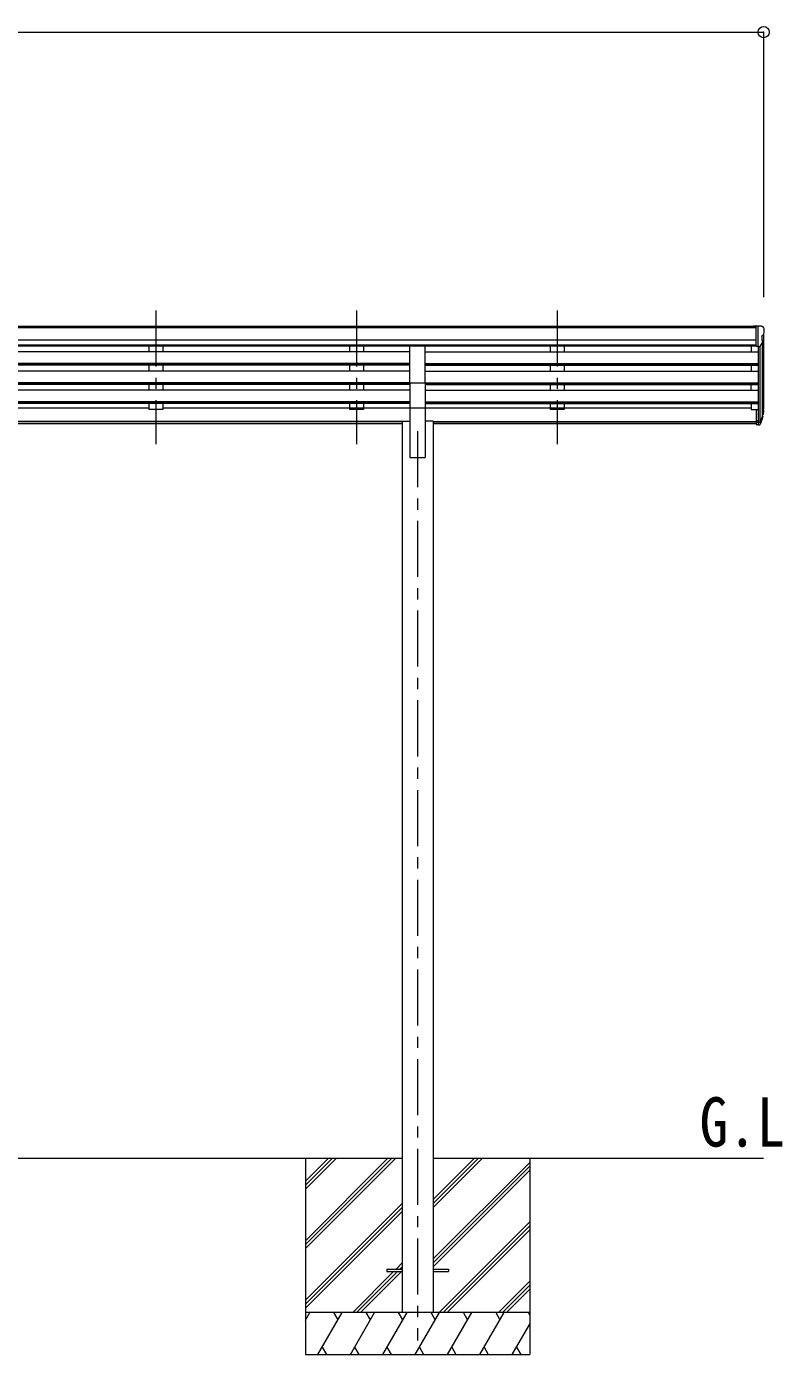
# Model space of a CAD drawing. Units: millimetres at full size, sheet at 1:40; details may follow other scales. Extents: x -11243 to 11243, y -7760 to 7760.
# Drawn here: x 4358 to 7053, y -5060 to -323 of the extents above; entities that cross this region are included whole.
import ezdxf
from ezdxf.enums import TextEntityAlignment as Align

# ---------------------------------------------------------------- set-up
doc = ezdxf.new("R2010")
doc.units = ezdxf.units.MM
doc.header["$LTSCALE"] = 40
doc.header["$PDMODE"] = 32
doc.header["$PDSIZE"] = 40
doc.linetypes.add('CHAIN1', pattern=[8, 5, -1, 1, -1])
for name, color, linetype, lineweight in [('0-0_0', 7, 'Continuous', 9), ('0-1_本体', 5, 'CHAIN1', 9), ('0-3_ELV2', 4, 'Continuous', 9), ('0-6_OTH_LINE', 6, 'Continuous', 9)]:
    doc.layers.add(name, color=color, linetype=linetype, lineweight=lineweight)
doc.layers.add('0-7_SHAPE', color=7, linetype='Continuous')
doc.styles.add('ＭＳ ゴシック', font='')
doc.styles.get('ＭＳ ゴシック').set_extended_font_data('MS Gothic')

msp = doc.modelspace()

# ---------------------------------------------------------------- linework, layer by layer
at = {"layer": '0-0_0'}
for p, q in [((2507.32, -4359.71), (5696.92, -4359.71)), ((5352.12, -4359.71), (5352.12, -5059.71)), ((5352.12, -4653.89), (5646.3, -4359.71)), ((5352.12, -4668.03), (5660.44, -4359.71)), ((5352.12, -4682.17), (5674.58, -4359.71)), ((5352.12, -4470.04), (5462.45, -4359.71)), ((5352.12, -4455.9), (5448.3, -4359.71)), ((5352.12, -4441.76), (5434.16, -4359.71)), ((5807.32, -4359.71), (6986.12, -4359.71)), ((5807.32, -4535.34), (5982.95, -4359.71)), ((5807.32, -4521.2), (5968.8, -4359.71)), ((5807.32, -4507.05), (5954.66, -4359.71)), ((5807.32, -4719.18), (6152.12, -4374.39)), ((5807.32, -4733.33), (6152.12, -4388.53)), ((5807.32, -4747.47), (6152.12, -4402.67)), ((6152.12, -4359.71), (6152.12, -5059.71)), ((5352.12, -4866.02), (5696.92, -4521.22)), ((5352.12, -4880.16), (5696.92, -4535.36)), ((5352.12, -4894.3), (5696.92, -4549.5)), ((5828.92, -4909.71), (6152.12, -4586.52)), ((5843.07, -4909.71), (6152.12, -4600.66)), ((5857.21, -4909.71), (6152.12, -4614.8)), ((5675.06, -4755.21), (5696.92, -4733.35)), ((5520.56, -4909.71), (5666.06, -4764.21)), ((5534.7, -4909.71), (5680.2, -4764.21)), ((5548.84, -4909.71), (5694.34, -4764.21)), ((5689.2, -4755.21), (5696.92, -4747.49)), ((6041.06, -4909.71), (6152.12, -4798.65)), ((6055.2, -4909.71), (6152.12, -4812.79)), ((6069.34, -4909.71), (6152.12, -4826.93)), ((6152.12, -4909.71), (5352.12, -4909.71)), ((5352.12, -4937.21), (5367.99, -4909.71)), ((5396.86, -5059.71), (5483.46, -4909.71)), ((5468.46, -4935.69), (5453.46, -4909.71)), ((5512.33, -5059.71), (5598.93, -4909.71)), ((5583.93, -4935.69), (5568.93, -4909.71)), ((5627.8, -5059.71), (5714.4, -4909.71)), ((5699.4, -4935.69), (5684.4, -4909.71)), ((5743.27, -5059.71), (5829.87, -4909.71)), ((5814.87, -4935.69), (5799.87, -4909.71)), ((5858.74, -5059.71), (5945.34, -4909.71)), ((5930.34, -4935.69), (5915.34, -4909.71)), ((5974.21, -5059.71), (6060.82, -4909.71)), ((6030.81, -4909.71), (6045.81, -4935.69)), ((6146.28, -4909.71), (6152.12, -4919.81)), ((6089.68, -5059.71), (6152.12, -4951.57)), ((5352.12, -5059.71), (6152.12, -5059.71)), ((5411.86, -5033.73), (5426.86, -5059.71)), ((5527.33, -5033.73), (5542.33, -5059.71)), ((5642.8, -5033.73), (5657.8, -5059.71)), ((5758.27, -5033.73), (5773.27, -5059.71)), ((5873.74, -5033.73), (5888.74, -5059.71)), ((5989.21, -5033.73), (6004.21, -5059.71)), ((6104.68, -5033.73), (6119.68, -5059.71))]:
    msp.add_line(p, q, dxfattribs=at)
at = {"layer": '0-1_本体'}
for p, q in [((4818.12, -1335.3), (4818.12, -1812.82)), ((4818.12, -1335.3), (4818.12, -1812.82)), ((5534.12, -1335.3), (5534.12, -1812.82)), ((5534.12, -1335.3), (5534.12, -1812.82)), ((6250.12, -1335.3), (6250.12, -1812.82)), ((6250.12, -1335.3), (6250.12, -1812.82)), ((5752.12, -1766.14), (5752.12, -5009.71))]:
    msp.add_line(p, q, dxfattribs=at)
at = {"layer": '0-3_ELV2'}
for p, q in [((6959.62, -1392.65), (1244.62, -1392.65)), ((6959.62, -1397.87), (1244.62, -1397.87)), ((6959.62, -1391.05), (6949.62, -1391.14)), ((6949.62, -1392.65), (6949.62, -1391.14)), ((6959.62, -1463.04), (6959.62, -1391.05)), ((6978.12, -1391.05), (6959.62, -1391.05)), ((6966.12, -1464.04), (6966.12, -1391.05)), ((6978.12, -1391.05), (6980.45, -1391.19)), ((6981.21, -1391.62), (6985.27, -1397.43)), ((6988.12, -1400.42), (6988.12, -1401.05)), ((6959.62, -1441.4), (1244.62, -1441.4)), ((6959.62, -1459.25), (1244.62, -1459.25)), ((5724.62, -1462.5), (2479.62, -1462.5)), ((4793.12, -1462.5), (4793.12, -1482.96)), ((4843.12, -1462.5), (4843.12, -1482.96)), ((5509.12, -1462.5), (5509.12, -1482.96)), ((5559.12, -1462.5), (5559.12, -1482.96)), ((5724.62, -1593.48), (5724.62, -1461.68)), ((5724.62, -1461.68), (5779.62, -1461.68)), ((5779.62, -1593.48), (5779.62, -1461.68)), ((6959.62, -1462.6), (5779.62, -1462.6)), ((6225.12, -1462.5), (6225.12, -1482.96)), ((6275.12, -1462.5), (6275.12, -1482.96)), ((6941.12, -1462.5), (6941.12, -1482.96)), ((6959.62, -1463.04), (6966.12, -1463.04)), ((6966.12, -1464.04), (6971.32, -1463.72)), ((6966.12, -1464.04), (6966.12, -1688.43)), ((6972.11, -1463.56), (6972.12, -1733.21)), ((6973.74, -1462.22), (6982.74, -1446.63)), ((6980.12, -1425.56), (6980.12, -1441.84)), ((6985.58, -1422.23), (6980.27, -1425.3)), ((6981.14, -1449.4), (6981.14, -1714.78)), ((6986.12, -1421.63), (6986.12, -1688.07)), ((5724.62, -1482.96), (2479.62, -1482.96)), ((5779.62, -1482.96), (6966.12, -1482.96)), ((5724.62, -1524.83), (2479.62, -1524.83)), ((5724.62, -1526.33), (2479.62, -1526.33)), ((5724.62, -1530.65), (2479.62, -1530.65)), ((5724.62, -1551.45), (2479.62, -1551.45)), ((4793.12, -1530.65), (4793.12, -1551.45)), ((4843.12, -1530.65), (4843.12, -1551.45)), ((5509.12, -1530.65), (5509.12, -1551.45)), ((5559.12, -1530.65), (5559.12, -1551.45)), ((5779.62, -1524.83), (6966.12, -1524.83)), ((5779.62, -1526.33), (6966.12, -1526.33)), ((5779.62, -1530.65), (6966.12, -1530.65)), ((5779.62, -1551.45), (6966.12, -1551.45)), ((6225.12, -1530.65), (6225.12, -1551.45)), ((6275.12, -1530.65), (6275.12, -1551.45)), ((6941.12, -1530.65), (6941.12, -1551.45)), ((5724.62, -1593.33), (2479.62, -1593.33)), ((5724.62, -1594.82), (2479.62, -1594.82)), ((5724.62, -1599.14), (2479.62, -1599.14)), ((4793.12, -1599.14), (4793.12, -1619.94)), ((4843.12, -1599.14), (4843.12, -1619.94)), ((5509.12, -1599.14), (5509.12, -1619.94)), ((5559.12, -1599.14), (5559.12, -1619.94)), ((5724.62, -1593.48), (5724.62, -1859.71)), ((5724.62, -1593.48), (5779.62, -1593.48)), ((5779.62, -1593.33), (6966.12, -1593.33)), ((5779.62, -1593.48), (5779.62, -1859.71)), ((5779.62, -1594.82), (6966.12, -1594.82)), ((5779.62, -1599.14), (6966.12, -1599.14)), ((6225.12, -1599.14), (6225.12, -1619.94)), ((6275.12, -1599.14), (6275.12, -1619.94)), ((6941.12, -1619.94), (6941.12, -1599.14)), ((5724.62, -1619.94), (2479.62, -1619.94)), ((5779.62, -1619.94), (6966.12, -1619.94)), ((5724.62, -1661.82), (2479.62, -1661.82)), ((5724.62, -1663.31), (2479.62, -1663.31)), ((5724.62, -1667.63), (2479.62, -1667.63)), ((4793.12, -1684.12), (4127.12, -1684.12)), ((4793.12, -1667.63), (4793.12, -1689.06)), ((4843.12, -1689.06), (4793.12, -1689.06)), ((4843.12, -1667.63), (4843.12, -1689.06)), ((5724.62, -1684.12), (4843.12, -1684.12)), ((5509.12, -1667.63), (5509.12, -1689.06)), ((5779.62, -1684.12), (5509.12, -1684.12)), ((5559.12, -1689.06), (5509.12, -1689.06)), ((5559.12, -1667.63), (5559.12, -1689.06)), ((5724.62, -1684.12), (5559.12, -1684.12)), ((5779.62, -1661.82), (6966.12, -1661.82)), ((5779.62, -1663.31), (6966.12, -1663.31)), ((5779.62, -1667.63), (6966.12, -1667.63)), ((6941.12, -1684.12), (5779.62, -1684.12)), ((6225.12, -1667.63), (6225.12, -1689.06)), ((6275.12, -1689.06), (6225.12, -1689.06)), ((6275.12, -1667.63), (6275.12, -1689.06)), ((6941.12, -1667.63), (6941.12, -1689.06)), ((6941.12, -1689.06), (6959.62, -1689.06)), ((6959.62, -1688.43), (6959.62, -1742.46)), ((6959.62, -1688.43), (6966.12, -1688.43)), ((6966.12, -1688.43), (6966.12, -1743.21)), ((6984.42, -1701.24), (6981.14, -1708.31)), ((6985.02, -1702.62), (6981.14, -1710.57)), ((5696.92, -1731.14), (2507.32, -1731.14)), ((5696.92, -1732.53), (2507.32, -1732.53)), ((5696.92, -1740.22), (2507.32, -1740.22)), ((5696.92, -1730.71), (5696.92, -4909.71)), ((5696.92, -1730.71), (5724.62, -1730.71)), ((5807.32, -1730.71), (5779.62, -1730.71)), ((5807.32, -1730.71), (5807.32, -4909.71)), ((5807.32, -1731.14), (6959.62, -1731.14)), ((5807.32, -1732.53), (6959.62, -1732.53)), ((6959.62, -1740.22), (5807.32, -1740.22)), ((6959.62, -1728.56), (6966.12, -1728.56)), ((6959.62, -1733.44), (6966.12, -1733.44)), ((6959.62, -1742.46), (6966.12, -1742.46)), ((6966.12, -1733.46), (6971.25, -1733.46)), ((6966.12, -1735.27), (6970.96, -1735.27)), ((6966.12, -1743.21), (6970.96, -1743.21)), ((6972.55, -1732.79), (6980.3, -1717.38)), ((6981.75, -1717.74), (6973.56, -1733.92)), ((6982.37, -1718.3), (6973.56, -1741.85)), ((6982.71, -1713.9), (6982.37, -1718.3)), ((5724.62, -1859.71), (5779.62, -1859.71)), ((5642.12, -4755.21), (5696.92, -4755.21)), ((5807.32, -4755.21), (5862.12, -4755.21)), ((5807.32, -4764.21), (5862.12, -4764.21)), ((5862.12, -4755.21), (5862.12, -4764.21))]:
    msp.add_line(p, q, dxfattribs=at)
msp.add_lwpolyline([(5642.12, -4755.21), (5642.12, -4764.21), (5696.92, -4764.21)], dxfattribs=at)
for centre, radius, start, end in [((6980.39, -1392.19), 1, 35, 86.5), ((6985.12, -1400.42), 3, 0, 87), ((6981.21, -1417.86), 6.18, 315.00103, 354.2965), ((6786.12, -1401.05), 202, 355.05096, 0), ((6971.14, -1460.72), 3, 273.5, 330), ((6980.42, -1425.56), 0.3, 120, 180), ((6980.42, -1441.84), 0.3, 180, 265.2833), ((6980.14, -1445.13), 3, 330, 85.2833), ((6955.53, -1691.75), 30.41, 341.80266, 352.8448), ((6956.93, -1693.51), 29.53, 342.01856, 353.49194)]:
    msp.add_arc(centre, radius, start, end, dxfattribs=at)
for centre, major_axis, ratio, start_param, end_param in [((6898.25, -1687.26), (-87.93, 4.42), 0.541684, 3.060334, 3.2172517), ((6897.46, -1693.94), (89.06, 1.43), 0.57596, 6.1985533, 6.3701348), ((6970.96, -1732.56), (3, 0), 0.90356, 4.712389, 5.7595865), ((6970.96, -1740.49), (-3, 0), 0.90356, 1.5707963, 2.6179939), ((6971.25, -1732.11), (1.5, 0), 0.90356, 4.712389, 5.7595865), ((6896.2, -1693.84), (88.05, 0), 0.90356, 5.9828017, 6.0168888), ((6981.4, -1713.9), (-1.3, 0), 0.90356, 2.9359903, 4.9130961), ((6895.48, -1697.71), (89.07, 0), 0.90356, 6.0316505, 6.077583)]:
    msp.add_ellipse(centre, major_axis=major_axis, ratio=ratio, start_param=start_param, end_param=end_param, dxfattribs=at)
at = {"layer": '0-6_OTH_LINE'}
for p, q in [((1218.12, -342.65), (6986.12, -342.65)), ((6986.12, -342.65), (6986.12, -1288.07))]:
    msp.add_line(p, q, dxfattribs=at)
msp.add_point((6986.12, -342.65), dxfattribs=at)

# ---------------------------------------------------------------- texts
at = {"layer": '0-7_SHAPE', "style": 'ＭＳ ゴシック', "width": 0.85}
msp.add_text('G.L', height=176, dxfattribs=at).set_placement((6757.59, -4371.01), align=Align.BOTTOM_LEFT)

doc.saveas('drawing.dxf')
